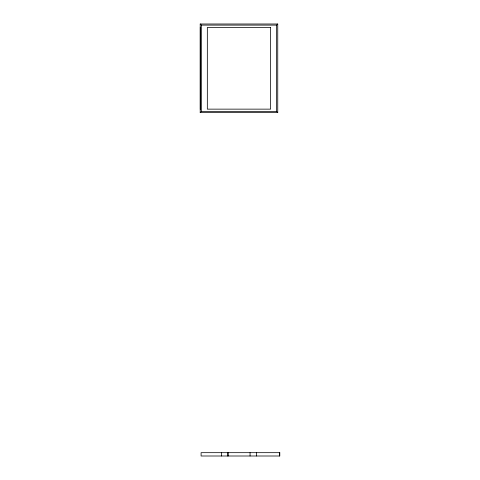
<?xml version="1.0" encoding="UTF-8"?>
<svg xmlns="http://www.w3.org/2000/svg" width="480" height="480" viewBox="0 0 480 480"><rect width="100%" height="100%" fill="white"/><g stroke="black" fill="none" stroke-linecap="round" stroke-linejoin="round"><path stroke-width="0.72" d="M277.746 112.614L276.642 111.51L276.642 25.11L277.746 24L200.208 24L200.208 112.614L277.746 112.614L277.746 24M200.208 112.614L201.318 111.51L201.318 25.11L200.208 24M201.318 25.11L276.642 25.11M201.318 111.51L276.642 111.51M279.612 452.676L279.612 456M256.602 452.676L256.602 456M250.056 452.676L250.056 456M228.006 452.676L228.006 456M227.904 452.676L227.904 456M221.46 452.676L221.46 456M200.292 27.156L200.292 109.458M270.63 27.474L207.33 27.474L207.33 109.14L270.63 109.14L270.63 27.474M279.792 452.676L201.096 452.676L201.096 456L279.792 456L279.792 452.676"/></g></svg>
